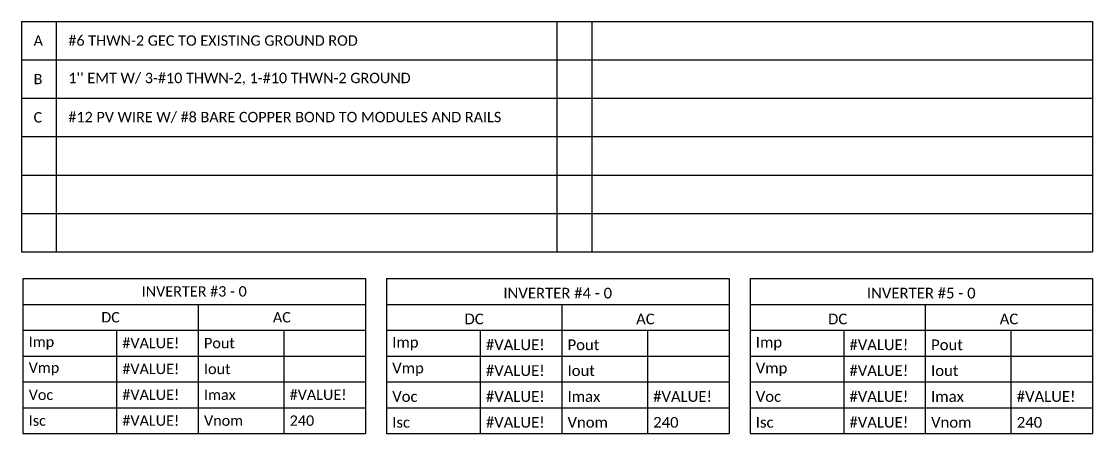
# Model space of a CAD drawing. Header units: feet. Extents: x 9859 to 10652, y 16033 to 16582.
# Drawn here: x 10282.3 to 10639.3, y 16033.4 to 16170.8 of the extents above; entities that cross this region are included whole.
import ezdxf

# ---------------------------------------------------------------- set-up
doc = ezdxf.new("R2010")
doc.units = ezdxf.units.FT
doc.header["$MEASUREMENT"] = 0
doc.layers.add('Z - TITLEBLOCK TXT', color=7, linetype='Continuous')
doc.styles.get("Standard").update_dxf_attribs({"font": 'simplex.shx'})

# ---------------------------------------------------------------- blocks, each defined once
blk = doc.blocks.new('*T16')
at = {"layer": 'Z - TITLEBLOCK TXT', "color": 0, "lineweight": -2, "transparency": 16777216}
for p, q in [((0, 0), (114.19, 0)), ((0, 0), (0, -51.7)), ((114.19, 0), (114.19, -51.7)), ((0, -8.62), (114.19, -8.62)), ((58.43, -8.62), (58.43, -51.7)), ((0, -17.23), (114.19, -17.23)), ((31.22, -17.23), (31.22, -51.7)), ((86.98, -17.23), (86.98, -51.7)), ((0, -25.85), (114.19, -25.85)), ((0, -34.47), (114.19, -34.47)), ((0, -43.08), (114.19, -43.08)), ((0, -51.7), (114.19, -51.7))]:
    blk.add_line(p, q, dxfattribs=at)
at = {"layer": 'Z - TITLEBLOCK TXT', "color": 0, "linetype": 'Continuous', "transparency": 16777216, "char_height": 3.4544}
for s, insert, width, attachment_point in [('{\\fCalibri|b0|i0|c0;INVERTER #3 - 0', (57.09, -4.31), 110.3293, 5), ('{\\fCalibri|b0|i0|c0;DC', (29.22, -12.93), 54.5755, 5), ('{\\fCalibri|b0|i0|c0;AC', (86.31, -12.93), 51.8976, 5), ('{\\fCalibri|b0|i0|c0;Imp', (1.93, -21.54), 27.3681, 4), ('{\\fCalibri|b0|i0|c0;#VALUE!', (33.15, -21.54), 23.3513, 4), ('{\\fCalibri|b0|i0|c0;Pout', (60.36, -21.54), 24.6902, 4), ('{\\fCalibri|b0|i0|c0;', (88.91, -21.54), 23.3513, 4), ('{\\fCalibri|b0|i0|c0;Vmp', (1.93, -30.16), 27.3681, 4), ('{\\fCalibri|b0|i0|c0;#VALUE!', (33.15, -30.16), 23.3513, 4), ('{\\fCalibri|b0|i0|c0;Iout', (60.36, -30.16), 24.6902, 4), ('{\\fCalibri|b0|i0|c0;', (88.91, -30.16), 23.3513, 4), ('{\\fCalibri|b0|i0|c0;Voc', (1.93, -38.78), 27.3681, 4), ('{\\fCalibri|b0|i0|c0;#VALUE!', (33.15, -38.78), 23.3513, 4), ('{\\fCalibri|b0|i0|c0;Imax', (60.36, -38.78), 24.6902, 4), ('{\\fCalibri|b0|i0|c0;#VALUE!', (88.91, -38.78), 23.3513, 4), ('{\\fCalibri|b0|i0|c0;Isc', (1.93, -47.39), 27.3681, 4), ('{\\fCalibri|b0|i0|c0;#VALUE!', (33.15, -47.39), 23.3513, 4), ('{\\fCalibri|b0|i0|c0;Vnom', (60.36, -47.39), 24.6902, 4), ('{\\fCalibri|b0|i0|c0;240', (88.91, -47.39), 23.3513, 4)]:
    blk.add_mtext(s, dxfattribs=dict(at, insert=insert, width=width, attachment_point=attachment_point))
blk = doc.blocks.new('*T17')
at = {"color": 9, "linetype": 'ByBlock', "lineweight": 30, "true_color": 0xa7bfde, "transparency": 16777216}
blk.add_line((0, 0), (114.19, 0), dxfattribs=at)
at = {"color": 0, "linetype": 'ByBlock', "lineweight": -2, "transparency": 16777216}
for p, q in [((0, 0), (0, -51.7)), ((114.19, 0), (114.19, -51.7)), ((0, -8.62), (114.19, -8.62)), ((58.43, -8.62), (58.43, -51.7)), ((0, -17.23), (114.19, -17.23)), ((31.22, -17.23), (31.22, -51.7)), ((86.98, -17.23), (86.98, -51.7)), ((0, -25.85), (114.19, -25.85)), ((0, -34.47), (114.19, -34.47)), ((0, -43.08), (114.19, -43.08)), ((0, -51.7), (114.19, -51.7))]:
    blk.add_line(p, q, dxfattribs=at)
at = {"color": 0, "transparency": 16777216, "char_height": 3.5705}
for s, insert, width, attachment_point in [('{\\fCalibri|b0|i0|c0;INVERTER #4 - 0', (57.09, -6.69), 110.3293, 8), ('{\\fCalibri|b0|i0|c0;DC', (29.22, -15.31), 54.5755, 8), ('{\\fCalibri|b0|i0|c0;AC', (86.31, -15.31), 51.8976, 8), ('{\\fCalibri|b0|i0|c0;Imp', (1.93, -23.92), 27.3681, 7), ('{\\fCalibri|b0|i0|c0;#VALUE!', (33.15, -23.92), 23.3513, 7), ('{\\fCalibri|b0|i0|c0;Pout', (60.36, -23.92), 24.6902, 7), ('{\\fCalibri|b0|i0|c0;', (88.91, -23.92), 23.3513, 7), ('{\\fCalibri|b0|i0|c0;Vmp', (1.93, -32.54), 27.3681, 7), ('{\\fCalibri|b0|i0|c0;#VALUE!', (33.15, -32.54), 23.3513, 7), ('{\\fCalibri|b0|i0|c0;Iout', (60.36, -32.54), 24.6902, 7), ('{\\fCalibri|b0|i0|c0;', (88.91, -32.54), 23.3513, 7), ('{\\fCalibri|b0|i0|c0;Voc', (1.93, -41.16), 27.3681, 7), ('{\\fCalibri|b0|i0|c0;#VALUE!', (33.15, -41.16), 23.3513, 7), ('{\\fCalibri|b0|i0|c0;Imax', (60.36, -41.16), 24.6902, 7), ('{\\fCalibri|b0|i0|c0;#VALUE!', (88.91, -41.16), 23.3513, 7), ('{\\fCalibri|b0|i0|c0;Isc', (1.93, -49.77), 27.3681, 7), ('{\\fCalibri|b0|i0|c0;#VALUE!', (33.15, -49.77), 23.3513, 7), ('{\\fCalibri|b0|i0|c0;Vnom', (60.36, -49.77), 24.6902, 7), ('{\\fCalibri|b0|i0|c0;240', (88.91, -49.77), 23.3513, 7)]:
    blk.add_mtext(s, dxfattribs=dict(at, insert=insert, width=width, attachment_point=attachment_point))
blk = doc.blocks.new('*T18')
at = {"color": 9, "linetype": 'ByBlock', "lineweight": 30, "true_color": 0xa7bfde, "transparency": 16777216}
blk.add_line((0, 0), (114.19, 0), dxfattribs=at)
at = {"color": 0, "linetype": 'ByBlock', "lineweight": -2, "transparency": 16777216}
for p, q in [((0, 0), (0, -51.7)), ((114.19, 0), (114.19, -51.7)), ((0, -8.62), (114.19, -8.62)), ((58.43, -8.62), (58.43, -51.7)), ((0, -17.23), (114.19, -17.23)), ((31.22, -17.23), (31.22, -51.7)), ((86.98, -17.23), (86.98, -51.7)), ((0, -25.85), (114.19, -25.85)), ((0, -34.47), (114.19, -34.47)), ((0, -43.08), (114.19, -43.08)), ((0, -51.7), (114.19, -51.7))]:
    blk.add_line(p, q, dxfattribs=at)
at = {"color": 0, "transparency": 16777216, "char_height": 3.5705}
for s, insert, width, attachment_point in [('{\\fCalibri|b0|i0|c0;INVERTER #5 - 0', (57.09, -6.69), 110.3293, 8), ('{\\fCalibri|b0|i0|c0;DC', (29.22, -15.31), 54.5755, 8), ('{\\fCalibri|b0|i0|c0;AC', (86.31, -15.31), 51.8976, 8), ('{\\fCalibri|b0|i0|c0;Imp', (1.93, -23.92), 27.3681, 7), ('{\\fCalibri|b0|i0|c0;#VALUE!', (33.15, -23.92), 23.3513, 7), ('{\\fCalibri|b0|i0|c0;Pout', (60.36, -23.92), 24.6902, 7), ('{\\fCalibri|b0|i0|c0;', (88.91, -23.92), 23.3513, 7), ('{\\fCalibri|b0|i0|c0;Vmp', (1.93, -32.54), 27.3681, 7), ('{\\fCalibri|b0|i0|c0;#VALUE!', (33.15, -32.54), 23.3513, 7), ('{\\fCalibri|b0|i0|c0;Iout', (60.36, -32.54), 24.6902, 7), ('{\\fCalibri|b0|i0|c0;', (88.91, -32.54), 23.3513, 7), ('{\\fCalibri|b0|i0|c0;Voc', (1.93, -41.16), 27.3681, 7), ('{\\fCalibri|b0|i0|c0;#VALUE!', (33.15, -41.16), 23.3513, 7), ('{\\fCalibri|b0|i0|c0;Imax', (60.36, -41.16), 24.6902, 7), ('{\\fCalibri|b0|i0|c0;#VALUE!', (88.91, -41.16), 23.3513, 7), ('{\\fCalibri|b0|i0|c0;Isc', (1.93, -49.77), 27.3681, 7), ('{\\fCalibri|b0|i0|c0;#VALUE!', (33.15, -49.77), 23.3513, 7), ('{\\fCalibri|b0|i0|c0;Vnom', (60.36, -49.77), 24.6902, 7), ('{\\fCalibri|b0|i0|c0;240', (88.91, -49.77), 23.3513, 7)]:
    blk.add_mtext(s, dxfattribs=dict(at, insert=insert, width=width, attachment_point=attachment_point))
blk = doc.blocks.new('*T20')
at = {"linetype": 'ByBlock', "lineweight": -2, "transparency": 16777216}
for p, q in [((0, 0), (357.03, 0)), ((0, 0), (0, -76.8)), ((11.58, 0), (11.58, -76.8)), ((178.51, 0), (178.51, -76.8)), ((190.1, 0), (190.1, -76.8)), ((357.03, 0), (357.03, -76.8)), ((0, -12.8), (357.03, -12.8)), ((0, -25.61), (357.03, -25.61)), ((0, -38.41), (357.03, -38.41)), ((0, -51.22), (357.03, -51.22)), ((0, -64.02), (357.03, -64.02)), ((0, -76.8), (357.03, -76.8))]:
    blk.add_line(p, q, dxfattribs=at)
at = {"color": 0, "linetype": 'Continuous', "transparency": 16777216, "char_height": 3.4544, "attachment_point": 4}
for s, insert, width in [('{\\fCalibri|b0|i0|c0;A', (4.06, -6.4), 3.4544), ('{\\fCalibri|b0|i0|c0;#6 THWN-2 GEC TO EXISTING GROUND ROD', (15.65, -6.4), 158.8026), ('{\\fCalibri|b0|i0|c0;', (182.58, -6.4), 3.4544), ('{\\fCalibri|b0|i0|c0;', (194.16, -6.4), 158.8095), ('{\\fCalibri|b0|i0|c0;B', (4.06, -19.21), 3.4544), ("{\\fCalibri|b0|i0|c0;1'' EMT W/ 3-#10 THWN-2, 1-#10 THWN-2 GROUND", (15.65, -19.21), 158.8026), ('{\\fCalibri|b0|i0|c0;', (182.58, -19.21), 3.4544), ('{\\fCalibri|b0|i0|c0;', (194.16, -19.21), 158.8095), ('{\\fCalibri|b0|i0|c0;C', (4.06, -32.01), 3.4544), ('{\\fCalibri|b0|i0|c0;#12 PV WIRE W/ #8 BARE COPPER BOND TO MODULES AND RAILS', (15.65, -32.01), 158.8026), ('{\\fCalibri|b0|i0|c0;', (182.58, -32.01), 3.4544), ('{\\fCalibri|b0|i0|c0;', (194.16, -32.01), 158.8095), ('{\\fCalibri|b0|i0|c0;', (4.06, -44.82), 3.4544), ('{\\fCalibri|b0|i0|c0;', (15.65, -44.82), 158.8026), ('{\\fCalibri|b0|i0|c0;', (182.58, -44.82), 3.4544), ('{\\fCalibri|b0|i0|c0;', (194.16, -44.82), 158.8095), ('{\\fCalibri|b0|i0|c0;', (4.06, -57.62), 3.4544), ('{\\fCalibri|b0|i0|c0;', (15.65, -57.62), 158.8026), ('{\\fCalibri|b0|i0|c0;', (182.58, -57.62), 3.4544), ('{\\fCalibri|b0|i0|c0;', (194.16, -57.62), 158.8095), ('{\\fCalibri|b0|i0|c0;', (4.06, -70.41), 3.4544), ('{\\fCalibri|b0|i0|c0;', (15.65, -70.41), 158.8026), ('{\\fCalibri|b0|i0|c0;', (182.58, -70.41), 3.4544), ('{\\fCalibri|b0|i0|c0;', (194.16, -70.41), 158.8095)]:
    blk.add_mtext(s, dxfattribs=dict(at, insert=insert, width=width))

msp = doc.modelspace()

# ---------------------------------------------------------------- block references
for name, p in [('*T20', (10282.27, 16170.8)), ('*T16', (10282.77, 16085.07)), ('*T17', (10403.94, 16085.07)), ('*T18', (10525.12, 16085.07))]:
    msp.add_blockref(name, p)

doc.saveas('drawing.dxf')
